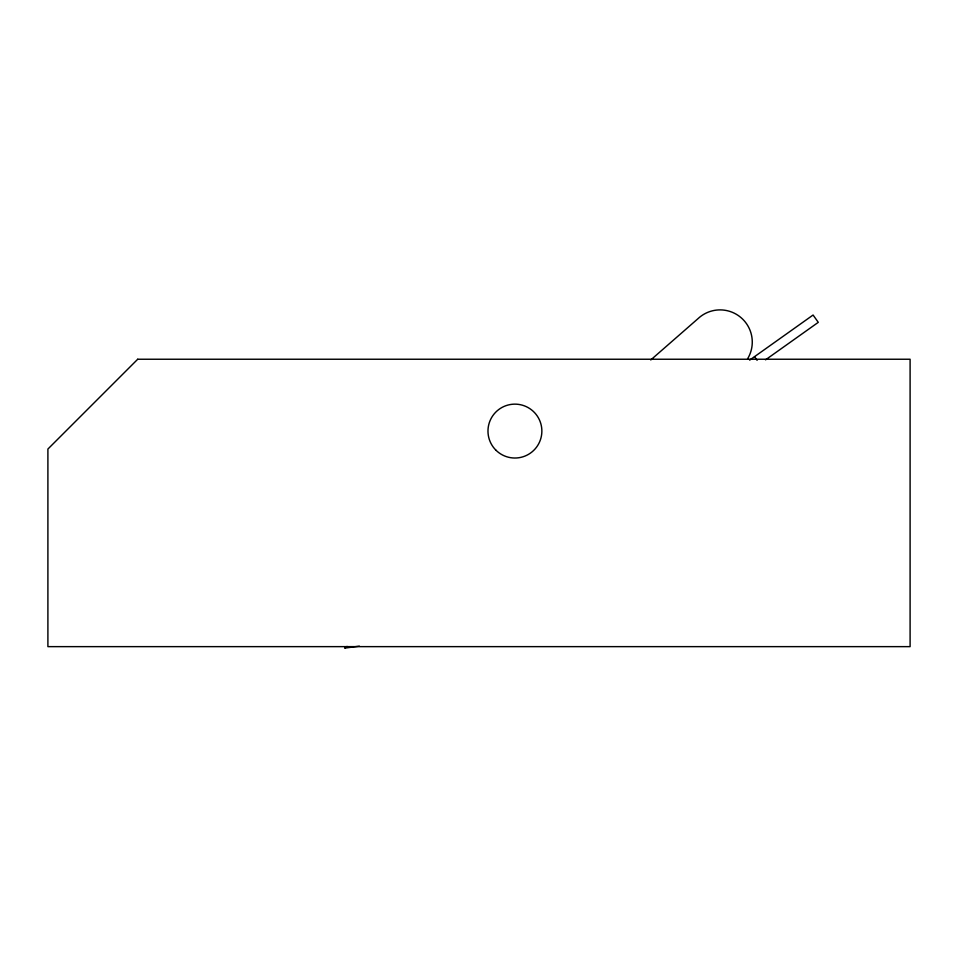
<?xml version="1.0" encoding="UTF-8"?>
<svg xmlns="http://www.w3.org/2000/svg" width="958" height="958" viewBox="0 0 958 958"><rect width="100%" height="100%" fill="white"/><g stroke="black" fill="none" stroke-linecap="round" stroke-linejoin="round"><path stroke-width="1.44" d="M650.757 359.957L697.927 318.727A32.189 32.189 0 0 1 747.575 358.819M347.083 646.399L344.641 648.135L359.382 646.135M749.659 360.124L813.079 315.026L818.276 322.343L765.55 359.837M754.521 356.663L757.119 360.316M137.713 359.238L47.9 449.051L47.9 646.638L910.1 646.638L910.1 359.238L137.713 359.238M495.873 450.14A26.944 26.944 0 0 0 540.947 438.057A26.944 26.944 0 0 0 507.956 405.054A26.944 26.944 0 0 0 495.873 450.14"/></g></svg>
